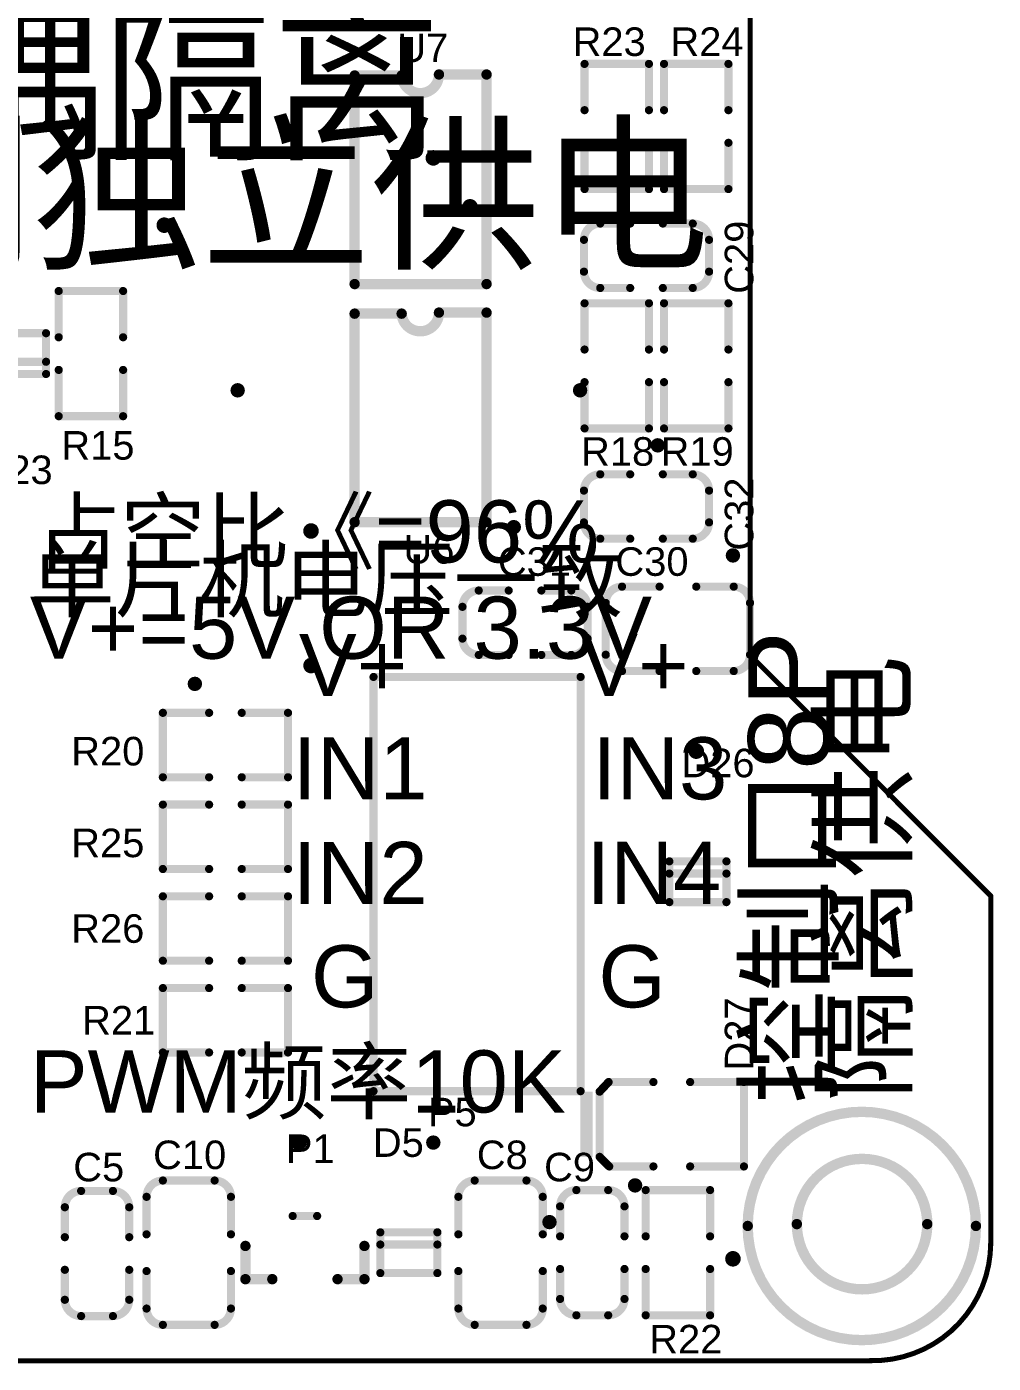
# Model space of a CAD drawing. Header units: inches. Extents: x -6 to 109, y -11 to 64.
# Drawn here: x 77.48 to 101.19, y -0.16 to 32.62 of the extents above; entities that cross this region are included whole.
import ezdxf

# ---------------------------------------------------------------- set-up
doc = ezdxf.new("R2010")
doc.units = ezdxf.units.IN
for name, color, linetype in [('Mechanical1', 6, 'Continuous'), ('TopOverlay', 2, 'Continuous'), ('ViaHoleLayer', 16, 'Continuous')]:
    doc.layers.add(name, color=color, linetype=linetype)
doc.styles.add('Arial', font='', dxfattribs={"height": 0.2})
doc.styles.add('Arial_Bold', font='', dxfattribs={"height": 0.2})
doc.styles.get('Arial').set_extended_font_data('Arial')
doc.styles.get('Arial_Bold').set_extended_font_data('Arial', bold=True)

# ---------------------------------------------------------------- blocks, each defined once
blk = doc.blocks.new('HCPL_0630_5')
at = {"layer": 'TopOverlay', "const_width": 0.254}
for points in [[(-10.633, -27.95), (-15.773, -27.95)], [(-15.773, -29.118), (-15.773, -27.95)], [(-10.633, -31.186), (-10.633, -27.95)], [(-15.748, -31.186), (-15.748, -30.033)], [(-10.633, -31.186), (-15.748, -31.186)]]:
    blk.add_lwpolyline(points, dxfattribs=at)
at = {"layer": 'TopOverlay', "const_width": 0.127}
for points in [[(-15.837, -27.95, 1), (-15.71, -27.95, 1)], [(-15.837, -27.95, 1), (-15.71, -27.95, 1)], [(-10.697, -27.95, 1), (-10.57, -27.95, 1)], [(-10.697, -27.95, 1), (-10.57, -27.95, 1)], [(-15.837, -29.118, 1), (-15.71, -29.118, 1)], [(-15.837, -29.118, 1), (-15.71, -29.118, 1)], [(-15.812, -30.033, 1), (-15.684, -30.033, 1)], [(-15.812, -30.033, 1), (-15.684, -30.033, 1)], [(-15.812, -31.186, 1), (-15.684, -31.186, 1)], [(-15.812, -31.186, 1), (-15.684, -31.186, 1)], [(-10.697, -31.186, 1), (-10.57, -31.186, 1)], [(-10.697, -31.186, 1), (-10.57, -31.186, 1)]]:
    blk.add_lwpolyline(points, format="xyb", close=True, dxfattribs=at)
at = {"layer": 'TopOverlay', "const_width": 0.254}
blk.add_lwpolyline([(-15.773, -29.118, -0.972393), (-15.748, -30.033)], format="xyb", dxfattribs=at)
blk = doc.blocks.new('HCPL_0630_6')
at = {"layer": 'TopOverlay', "const_width": 0.254}
for points in [[(-10.633, -27.95), (-15.773, -27.95)], [(-15.773, -29.118), (-15.773, -27.95)], [(-10.633, -31.186), (-10.633, -27.95)], [(-15.748, -31.186), (-15.748, -30.033)], [(-10.633, -31.186), (-15.748, -31.186)]]:
    blk.add_lwpolyline(points, dxfattribs=at)
at = {"layer": 'TopOverlay', "const_width": 0.127}
for points in [[(-15.837, -27.95, 1), (-15.71, -27.95, 1)], [(-15.837, -27.95, 1), (-15.71, -27.95, 1)], [(-10.697, -27.95, 1), (-10.57, -27.95, 1)], [(-10.697, -27.95, 1), (-10.57, -27.95, 1)], [(-15.837, -29.118, 1), (-15.71, -29.118, 1)], [(-15.837, -29.118, 1), (-15.71, -29.118, 1)], [(-15.812, -30.033, 1), (-15.684, -30.033, 1)], [(-15.812, -30.033, 1), (-15.684, -30.033, 1)], [(-15.812, -31.186, 1), (-15.684, -31.186, 1)], [(-15.812, -31.186, 1), (-15.684, -31.186, 1)], [(-10.697, -31.186, 1), (-10.57, -31.186, 1)], [(-10.697, -31.186, 1), (-10.57, -31.186, 1)]]:
    blk.add_lwpolyline(points, format="xyb", close=True, dxfattribs=at)
at = {"layer": 'TopOverlay', "const_width": 0.254}
blk.add_lwpolyline([(-15.773, -29.118, -0.972393), (-15.748, -30.033)], format="xyb", dxfattribs=at)
blk = doc.blocks.new('LC_0603_R_14')
at = {"layer": 'TopOverlay', "const_width": 0.2}
for points in [[(-1.535, 0.79), (-0.4, 0.79)], [(-1.535, -0.79), (-1.535, 0.79)], [(0.4, 0.79), (1.535, 0.79)], [(1.535, -0.79), (1.535, 0.79)], [(-1.535, -0.79), (-0.4, -0.79)], [(0.4, -0.79), (1.535, -0.79)]]:
    blk.add_lwpolyline(points, dxfattribs=at)
at = {"layer": 'TopOverlay', "const_width": 0.1}
for points in [[(-1.585, 0.79, 1), (-1.485, 0.79, 1)], [(-1.585, 0.79, 1), (-1.485, 0.79, 1)], [(-0.45, 0.79, 1), (-0.35, 0.79, 1)], [(0.35, 0.79, 1), (0.45, 0.79, 1)], [(1.485, 0.79, 1), (1.585, 0.79, 1)], [(1.485, 0.79, 1), (1.585, 0.79, 1)], [(-1.585, -0.79, 1), (-1.485, -0.79, 1)], [(-1.585, -0.79, 1), (-1.485, -0.79, 1)], [(-0.45, -0.79, 1), (-0.35, -0.79, 1)], [(0.35, -0.79, 1), (0.45, -0.79, 1)], [(1.485, -0.79, 1), (1.585, -0.79, 1)], [(1.485, -0.79, 1), (1.585, -0.79, 1)]]:
    blk.add_lwpolyline(points, format="xyb", close=True, dxfattribs=at)
blk = doc.blocks.new('LC_0603_R_15')
at = {"layer": 'TopOverlay', "const_width": 0.2}
for points in [[(-1.535, 0.79), (-0.4, 0.79)], [(-1.535, -0.79), (-1.535, 0.79)], [(0.4, 0.79), (1.535, 0.79)], [(1.535, -0.79), (1.535, 0.79)], [(-1.535, -0.79), (-0.4, -0.79)], [(0.4, -0.79), (1.535, -0.79)]]:
    blk.add_lwpolyline(points, dxfattribs=at)
at = {"layer": 'TopOverlay', "const_width": 0.1}
for points in [[(-1.585, 0.79, 1), (-1.485, 0.79, 1)], [(-1.585, 0.79, 1), (-1.485, 0.79, 1)], [(-0.45, 0.79, 1), (-0.35, 0.79, 1)], [(0.35, 0.79, 1), (0.45, 0.79, 1)], [(1.485, 0.79, 1), (1.585, 0.79, 1)], [(1.485, 0.79, 1), (1.585, 0.79, 1)], [(-1.585, -0.79, 1), (-1.485, -0.79, 1)], [(-1.585, -0.79, 1), (-1.485, -0.79, 1)], [(-0.45, -0.79, 1), (-0.35, -0.79, 1)], [(0.35, -0.79, 1), (0.45, -0.79, 1)], [(1.485, -0.79, 1), (1.585, -0.79, 1)], [(1.485, -0.79, 1), (1.585, -0.79, 1)]]:
    blk.add_lwpolyline(points, format="xyb", close=True, dxfattribs=at)
blk = doc.blocks.new('LC_0603_R_16')
at = {"layer": 'TopOverlay', "const_width": 0.2}
for points in [[(-0.4, 0.79), (-1.535, 0.79)], [(-1.535, -0.79), (-1.535, 0.79)], [(1.535, 0.79), (0.4, 0.79)], [(1.535, -0.79), (1.535, 0.79)], [(-0.4, -0.79), (-1.535, -0.79)], [(1.535, -0.79), (0.4, -0.79)]]:
    blk.add_lwpolyline(points, dxfattribs=at)
at = {"layer": 'TopOverlay', "const_width": 0.1}
for points in [[(-1.585, 0.79, 1), (-1.485, 0.79, 1)], [(-1.585, 0.79, 1), (-1.485, 0.79, 1)], [(-0.45, 0.79, 1), (-0.35, 0.79, 1)], [(0.35, 0.79, 1), (0.45, 0.79, 1)], [(1.485, 0.79, 1), (1.585, 0.79, 1)], [(1.485, 0.79, 1), (1.585, 0.79, 1)], [(-1.585, -0.79, 1), (-1.485, -0.79, 1)], [(-1.585, -0.79, 1), (-1.485, -0.79, 1)], [(-0.45, -0.79, 1), (-0.35, -0.79, 1)], [(0.35, -0.79, 1), (0.45, -0.79, 1)], [(1.485, -0.79, 1), (1.585, -0.79, 1)], [(1.485, -0.79, 1), (1.585, -0.79, 1)]]:
    blk.add_lwpolyline(points, format="xyb", close=True, dxfattribs=at)
blk = doc.blocks.new('LC_0603_R_17')
at = {"layer": 'TopOverlay', "const_width": 0.2}
for points in [[(-0.4, 0.79), (-1.535, 0.79)], [(-1.535, -0.79), (-1.535, 0.79)], [(1.535, 0.79), (0.4, 0.79)], [(1.535, -0.79), (1.535, 0.79)], [(-0.4, -0.79), (-1.535, -0.79)], [(1.535, -0.79), (0.4, -0.79)]]:
    blk.add_lwpolyline(points, dxfattribs=at)
at = {"layer": 'TopOverlay', "const_width": 0.1}
for points in [[(-1.585, 0.79, 1), (-1.485, 0.79, 1)], [(-1.585, 0.79, 1), (-1.485, 0.79, 1)], [(-0.45, 0.79, 1), (-0.35, 0.79, 1)], [(0.35, 0.79, 1), (0.45, 0.79, 1)], [(1.485, 0.79, 1), (1.585, 0.79, 1)], [(1.485, 0.79, 1), (1.585, 0.79, 1)], [(-1.585, -0.79, 1), (-1.485, -0.79, 1)], [(-1.585, -0.79, 1), (-1.485, -0.79, 1)], [(-0.45, -0.79, 1), (-0.35, -0.79, 1)], [(0.35, -0.79, 1), (0.45, -0.79, 1)], [(1.485, -0.79, 1), (1.585, -0.79, 1)], [(1.485, -0.79, 1), (1.585, -0.79, 1)]]:
    blk.add_lwpolyline(points, format="xyb", close=True, dxfattribs=at)
blk = doc.blocks.new('LC_0603_R_18')
at = {"layer": 'TopOverlay', "const_width": 0.2}
for points in [[(-0.4, 0.79), (-1.535, 0.79)], [(-1.535, -0.79), (-1.535, 0.79)], [(1.535, 0.79), (0.4, 0.79)], [(1.535, -0.79), (1.535, 0.79)], [(-0.4, -0.79), (-1.535, -0.79)], [(1.535, -0.79), (0.4, -0.79)]]:
    blk.add_lwpolyline(points, dxfattribs=at)
at = {"layer": 'TopOverlay', "const_width": 0.1}
for points in [[(-1.585, 0.79, 1), (-1.485, 0.79, 1)], [(-1.585, 0.79, 1), (-1.485, 0.79, 1)], [(-0.45, 0.79, 1), (-0.35, 0.79, 1)], [(0.35, 0.79, 1), (0.45, 0.79, 1)], [(1.485, 0.79, 1), (1.585, 0.79, 1)], [(1.485, 0.79, 1), (1.585, 0.79, 1)], [(-1.585, -0.79, 1), (-1.485, -0.79, 1)], [(-1.585, -0.79, 1), (-1.485, -0.79, 1)], [(-0.45, -0.79, 1), (-0.35, -0.79, 1)], [(0.35, -0.79, 1), (0.45, -0.79, 1)], [(1.485, -0.79, 1), (1.585, -0.79, 1)], [(1.485, -0.79, 1), (1.585, -0.79, 1)]]:
    blk.add_lwpolyline(points, format="xyb", close=True, dxfattribs=at)
blk = doc.blocks.new('LC_0603_R_19')
at = {"layer": 'TopOverlay', "const_width": 0.2}
for points in [[(-1.535, 0.79), (-0.4, 0.79)], [(-1.535, -0.79), (-1.535, 0.79)], [(0.4, 0.79), (1.535, 0.79)], [(1.535, -0.79), (1.535, 0.79)], [(-1.535, -0.79), (-0.4, -0.79)], [(0.4, -0.79), (1.535, -0.79)]]:
    blk.add_lwpolyline(points, dxfattribs=at)
at = {"layer": 'TopOverlay', "const_width": 0.1}
for points in [[(-1.585, 0.79, 1), (-1.485, 0.79, 1)], [(-1.585, 0.79, 1), (-1.485, 0.79, 1)], [(-0.45, 0.79, 1), (-0.35, 0.79, 1)], [(0.35, 0.79, 1), (0.45, 0.79, 1)], [(1.485, 0.79, 1), (1.585, 0.79, 1)], [(1.485, 0.79, 1), (1.585, 0.79, 1)], [(-1.585, -0.79, 1), (-1.485, -0.79, 1)], [(-1.585, -0.79, 1), (-1.485, -0.79, 1)], [(-0.45, -0.79, 1), (-0.35, -0.79, 1)], [(0.35, -0.79, 1), (0.45, -0.79, 1)], [(1.485, -0.79, 1), (1.585, -0.79, 1)], [(1.485, -0.79, 1), (1.585, -0.79, 1)]]:
    blk.add_lwpolyline(points, format="xyb", close=True, dxfattribs=at)
blk = doc.blocks.new('LC_0603_R_20')
at = {"layer": 'TopOverlay', "const_width": 0.2}
for points in [[(-1.535, 0.79), (-0.4, 0.79)], [(-1.535, -0.79), (-1.535, 0.79)], [(0.4, 0.79), (1.535, 0.79)], [(1.535, -0.79), (1.535, 0.79)], [(-1.535, -0.79), (-0.4, -0.79)], [(0.4, -0.79), (1.535, -0.79)]]:
    blk.add_lwpolyline(points, dxfattribs=at)
at = {"layer": 'TopOverlay', "const_width": 0.1}
for points in [[(-1.585, 0.79, 1), (-1.485, 0.79, 1)], [(-1.585, 0.79, 1), (-1.485, 0.79, 1)], [(-0.45, 0.79, 1), (-0.35, 0.79, 1)], [(0.35, 0.79, 1), (0.45, 0.79, 1)], [(1.485, 0.79, 1), (1.585, 0.79, 1)], [(1.485, 0.79, 1), (1.585, 0.79, 1)], [(-1.585, -0.79, 1), (-1.485, -0.79, 1)], [(-1.585, -0.79, 1), (-1.485, -0.79, 1)], [(-0.45, -0.79, 1), (-0.35, -0.79, 1)], [(0.35, -0.79, 1), (0.45, -0.79, 1)], [(1.485, -0.79, 1), (1.585, -0.79, 1)], [(1.485, -0.79, 1), (1.585, -0.79, 1)]]:
    blk.add_lwpolyline(points, format="xyb", close=True, dxfattribs=at)
blk = doc.blocks.new('LC_0603_R_21')
at = {"layer": 'TopOverlay', "const_width": 0.2}
for points in [[(-0.4, 0.79), (-1.535, 0.79)], [(-1.535, -0.79), (-1.535, 0.79)], [(1.535, 0.79), (0.4, 0.79)], [(1.535, -0.79), (1.535, 0.79)], [(-0.4, -0.79), (-1.535, -0.79)], [(1.535, -0.79), (0.4, -0.79)]]:
    blk.add_lwpolyline(points, dxfattribs=at)
at = {"layer": 'TopOverlay', "const_width": 0.1}
for points in [[(-1.585, 0.79, 1), (-1.485, 0.79, 1)], [(-1.585, 0.79, 1), (-1.485, 0.79, 1)], [(-0.45, 0.79, 1), (-0.35, 0.79, 1)], [(0.35, 0.79, 1), (0.45, 0.79, 1)], [(1.485, 0.79, 1), (1.585, 0.79, 1)], [(1.485, 0.79, 1), (1.585, 0.79, 1)], [(-1.585, -0.79, 1), (-1.485, -0.79, 1)], [(-1.585, -0.79, 1), (-1.485, -0.79, 1)], [(-0.45, -0.79, 1), (-0.35, -0.79, 1)], [(0.35, -0.79, 1), (0.45, -0.79, 1)], [(1.485, -0.79, 1), (1.585, -0.79, 1)], [(1.485, -0.79, 1), (1.585, -0.79, 1)]]:
    blk.add_lwpolyline(points, format="xyb", close=True, dxfattribs=at)
blk = doc.blocks.new('LC_0603_R_22')
at = {"layer": 'TopOverlay', "const_width": 0.2}
for points in [[(-0.4, 0.79), (-1.535, 0.79)], [(-1.535, -0.79), (-1.535, 0.79)], [(1.535, 0.79), (0.4, 0.79)], [(1.535, -0.79), (1.535, 0.79)], [(-0.4, -0.79), (-1.535, -0.79)], [(1.535, -0.79), (0.4, -0.79)]]:
    blk.add_lwpolyline(points, dxfattribs=at)
at = {"layer": 'TopOverlay', "const_width": 0.1}
for points in [[(-1.585, 0.79, 1), (-1.485, 0.79, 1)], [(-1.585, 0.79, 1), (-1.485, 0.79, 1)], [(-0.45, 0.79, 1), (-0.35, 0.79, 1)], [(0.35, 0.79, 1), (0.45, 0.79, 1)], [(1.485, 0.79, 1), (1.585, 0.79, 1)], [(1.485, 0.79, 1), (1.585, 0.79, 1)], [(-1.585, -0.79, 1), (-1.485, -0.79, 1)], [(-1.585, -0.79, 1), (-1.485, -0.79, 1)], [(-0.45, -0.79, 1), (-0.35, -0.79, 1)], [(0.35, -0.79, 1), (0.45, -0.79, 1)], [(1.485, -0.79, 1), (1.585, -0.79, 1)], [(1.485, -0.79, 1), (1.585, -0.79, 1)]]:
    blk.add_lwpolyline(points, format="xyb", close=True, dxfattribs=at)
blk = doc.blocks.new('LC_0603_R_25')
at = {"layer": 'TopOverlay', "const_width": 0.2}
for points in [[(-0.4, 0.79), (-1.535, 0.79)], [(-1.535, -0.79), (-1.535, 0.79)], [(1.535, 0.79), (0.4, 0.79)], [(1.535, -0.79), (1.535, 0.79)], [(-0.4, -0.79), (-1.535, -0.79)], [(1.535, -0.79), (0.4, -0.79)]]:
    blk.add_lwpolyline(points, dxfattribs=at)
at = {"layer": 'TopOverlay', "const_width": 0.1}
for points in [[(-1.585, 0.79, 1), (-1.485, 0.79, 1)], [(-1.585, 0.79, 1), (-1.485, 0.79, 1)], [(-0.45, 0.79, 1), (-0.35, 0.79, 1)], [(0.35, 0.79, 1), (0.45, 0.79, 1)], [(1.485, 0.79, 1), (1.585, 0.79, 1)], [(1.485, 0.79, 1), (1.585, 0.79, 1)], [(-1.585, -0.79, 1), (-1.485, -0.79, 1)], [(-1.585, -0.79, 1), (-1.485, -0.79, 1)], [(-0.45, -0.79, 1), (-0.35, -0.79, 1)], [(0.35, -0.79, 1), (0.45, -0.79, 1)], [(1.485, -0.79, 1), (1.585, -0.79, 1)], [(1.485, -0.79, 1), (1.585, -0.79, 1)]]:
    blk.add_lwpolyline(points, format="xyb", close=True, dxfattribs=at)
blk = doc.blocks.new('____2_54_4_2_48')
at = {"layer": 'TopOverlay', "const_width": 0.2}
for points in [[(-2.667, 4.521), (2.413, 4.521)], [(-2.667, -5.639), (-2.667, 4.521)], [(2.413, -5.639), (2.413, 4.521)], [(-2.667, -5.639), (2.413, -5.639)]]:
    blk.add_lwpolyline(points, dxfattribs=at)
at = {"layer": 'TopOverlay', "const_width": 0.1}
for points in [[(-2.717, 4.521, 1), (-2.617, 4.521, 1)], [(-2.717, 4.521, 1), (-2.617, 4.521, 1)], [(2.363, 4.521, 1), (2.463, 4.521, 1)], [(2.363, 4.521, 1), (2.463, 4.521, 1)], [(-2.717, -5.639, 1), (-2.617, -5.639, 1)], [(-2.717, -5.639, 1), (-2.617, -5.639, 1)], [(2.363, -5.639, 1), (2.463, -5.639, 1)], [(2.363, -5.639, 1), (2.463, -5.639, 1)]]:
    blk.add_lwpolyline(points, format="xyb", close=True, dxfattribs=at)
blk = doc.blocks.new('LC_SOT_23_SOT_23_3__52')
at = {"layer": 'TopOverlay'}
for points, const_width in [([(-0.65, 1.46), (0.165, 1.46)], 0.254), ([(-0.65, 1.46), (-0.65, 0.8)], 0.254), ([(-0.65, 1.46), (-0.65, 0.8)], 0.254), ([(-0.65, 1.46), (-0.65, 0.8)], 0.254), ([(0.9, 0.3), (0.9, -0.3)], 0.2), ([(-0.65, -0.8), (-0.65, -1.46)], 0.254), ([(-0.65, -1.46), (0.165, -1.46)], 0.254)]:
    blk.add_lwpolyline(points, dxfattribs=dict(at, const_width=const_width))
for points, const_width in [([(-0.713, 1.46, 1), (-0.586, 1.46, 1)], 0.127), ([(-0.713, 1.46, 1), (-0.586, 1.46, 1)], 0.127), ([(-0.713, 1.46, 1), (-0.586, 1.46, 1)], 0.127), ([(-0.713, 1.46, 1), (-0.586, 1.46, 1)], 0.127), ([(0.102, 1.46, 1), (0.229, 1.46, 1)], 0.127), ([(-0.713, 0.8, 1), (-0.586, 0.8, 1)], 0.127), ([(-0.713, 0.8, 1), (-0.586, 0.8, 1)], 0.127), ([(-0.713, 0.8, 1), (-0.586, 0.8, 1)], 0.127), ([(0.85, 0.3, 1), (0.95, 0.3, 1)], 0.1), ([(0.85, -0.3, 1), (0.95, -0.3, 1)], 0.1), ([(-0.713, -0.8, 1), (-0.586, -0.8, 1)], 0.127), ([(-0.713, -1.46, 1), (-0.586, -1.46, 1)], 0.127), ([(-0.713, -1.46, 1), (-0.586, -1.46, 1)], 0.127), ([(0.102, -1.46, 1), (0.229, -1.46, 1)], 0.127)]:
    blk.add_lwpolyline(points, format="xyb", close=True, dxfattribs=dict(at, const_width=const_width))
blk = doc.blocks.new('LC_0805_LED_S1_54')
at = {"layer": 'TopOverlay'}
blk.add_hatch(color=2, dxfattribs=at).paths.add_polyline_path([(-2.245, -0.801), (-1.945, -0.801), (-1.945, 0.799), (-2.245, 0.799)])
at = {"layer": 'TopOverlay', "const_width": 0.2}
for points in [[(-1.77, 0.8), (-1.55, 1.035)], [(-1.55, 1.035), (-0.45, 1.035)], [(0.45, 1.035), (1.77, 1.035)], [(1.77, -1.035), (1.77, 1.035)], [(-1.77, -0.8), (-1.77, 0.8)], [(-1.77, -0.8), (-1.535, -1.035)], [(-1.535, -1.035), (-0.45, -1.035)], [(0.45, -1.035), (1.77, -1.035)]]:
    blk.add_lwpolyline(points, dxfattribs=at)
at = {"layer": 'TopOverlay', "const_width": 0.1}
for points in [[(-1.6, 1.035, 1), (-1.5, 1.035, 1)], [(-1.6, 1.035, 1), (-1.5, 1.035, 1)], [(-0.5, 1.035, 1), (-0.4, 1.035, 1)], [(0.4, 1.035, 1), (0.5, 1.035, 1)], [(1.72, 1.035, 1), (1.82, 1.035, 1)], [(1.72, 1.035, 1), (1.82, 1.035, 1)], [(-1.82, 0.8, 1), (-1.72, 0.8, 1)], [(-1.82, 0.8, 1), (-1.72, 0.8, 1)], [(-1.82, -0.8, 1), (-1.72, -0.8, 1)], [(-1.82, -0.8, 1), (-1.72, -0.8, 1)], [(-1.585, -1.035, 1), (-1.485, -1.035, 1)], [(-1.585, -1.035, 1), (-1.485, -1.035, 1)], [(-0.5, -1.035, 1), (-0.4, -1.035, 1)], [(0.4, -1.035, 1), (0.5, -1.035, 1)], [(1.72, -1.035, 1), (1.82, -1.035, 1)], [(1.72, -1.035, 1), (1.82, -1.035, 1)]]:
    blk.add_lwpolyline(points, format="xyb", close=True, dxfattribs=at)
blk = doc.blocks.new('LC_SOD_123_55')
at = {"layer": 'TopOverlay', "const_width": 0.2}
for points in [[(0.5, 0.7), (-0.5, 0.7)], [(-0.5, -0.7), (-0.5, 0.7)], [(-0.2, -0.7), (-0.2, 0.7)], [(0.5, -0.7), (0.5, 0.7)], [(0.5, -0.7), (-0.5, -0.7)]]:
    blk.add_lwpolyline(points, dxfattribs=at)
at = {"layer": 'TopOverlay', "const_width": 0.1}
for points in [[(-0.55, 0.7, 1), (-0.45, 0.7, 1)], [(-0.55, 0.7, 1), (-0.45, 0.7, 1)], [(-0.25, 0.7, 1), (-0.15, 0.7, 1)], [(0.45, 0.7, 1), (0.55, 0.7, 1)], [(0.45, 0.7, 1), (0.55, 0.7, 1)], [(-0.55, -0.7, 1), (-0.45, -0.7, 1)], [(-0.55, -0.7, 1), (-0.45, -0.7, 1)], [(-0.25, -0.7, 1), (-0.15, -0.7, 1)], [(0.45, -0.7, 1), (0.55, -0.7, 1)], [(0.45, -0.7, 1), (0.55, -0.7, 1)]]:
    blk.add_lwpolyline(points, format="xyb", close=True, dxfattribs=at)
blk = doc.blocks.new('LC_SOD_123F_58')
at = {"layer": 'TopOverlay', "const_width": 0.2}
for points in [[(-0.5, 0.7), (-0.5, -0.7)], [(-0.5, 0.7), (0.5, 0.7)], [(-0.2, 0.7), (-0.2, -0.7)], [(0.5, 0.7), (0.5, -0.7)], [(-0.5, -0.7), (0.5, -0.7)]]:
    blk.add_lwpolyline(points, dxfattribs=at)
at = {"layer": 'TopOverlay', "const_width": 0.1}
for points in [[(-0.55, 0.7, 1), (-0.45, 0.7, 1)], [(-0.55, 0.7, 1), (-0.45, 0.7, 1)], [(-0.25, 0.7, 1), (-0.15, 0.7, 1)], [(0.45, 0.7, 1), (0.55, 0.7, 1)], [(0.45, 0.7, 1), (0.55, 0.7, 1)], [(-0.55, -0.7, 1), (-0.45, -0.7, 1)], [(-0.55, -0.7, 1), (-0.45, -0.7, 1)], [(-0.25, -0.7, 1), (-0.15, -0.7, 1)], [(0.45, -0.7, 1), (0.55, -0.7, 1)], [(0.45, -0.7, 1), (0.55, -0.7, 1)]]:
    blk.add_lwpolyline(points, format="xyb", close=True, dxfattribs=at)
blk = doc.blocks.new('LC_SOD_123_76')
at = {"layer": 'TopOverlay', "const_width": 0.2}
for points in [[(0.5, 0.7), (-0.5, 0.7)], [(-0.5, -0.7), (-0.5, 0.7)], [(-0.2, -0.7), (-0.2, 0.7)], [(0.5, -0.7), (0.5, 0.7)], [(0.5, -0.7), (-0.5, -0.7)]]:
    blk.add_lwpolyline(points, dxfattribs=at)
at = {"layer": 'TopOverlay', "const_width": 0.1}
for points in [[(-0.55, 0.7, 1), (-0.45, 0.7, 1)], [(-0.55, 0.7, 1), (-0.45, 0.7, 1)], [(-0.25, 0.7, 1), (-0.15, 0.7, 1)], [(0.45, 0.7, 1), (0.55, 0.7, 1)], [(0.45, 0.7, 1), (0.55, 0.7, 1)], [(-0.55, -0.7, 1), (-0.45, -0.7, 1)], [(-0.55, -0.7, 1), (-0.45, -0.7, 1)], [(-0.25, -0.7, 1), (-0.15, -0.7, 1)], [(0.45, -0.7, 1), (0.55, -0.7, 1)], [(0.45, -0.7, 1), (0.55, -0.7, 1)]]:
    blk.add_lwpolyline(points, format="xyb", close=True, dxfattribs=at)
blk = doc.blocks.new('LC_0603_C_80')
at = {"layer": 'TopOverlay', "const_width": 0.2}
for points in [[(-1.535, 0.39, -0.414214), (-1.135, 0.79)], [(1.135, 0.79, -0.414213), (1.535, 0.39)], [(-1.135, -0.79, -0.414214), (-1.535, -0.39)], [(1.535, -0.39, -0.414213), (1.135, -0.79)]]:
    blk.add_lwpolyline(points, format="xyb", dxfattribs=at)
for points in [[(-0.4, 0.79), (-1.135, 0.79)], [(1.135, 0.79), (0.4, 0.79)], [(-1.535, 0.39), (-1.535, -0.39)], [(1.535, 0.39), (1.535, -0.39)], [(-0.4, -0.79), (-1.135, -0.79)], [(1.135, -0.79), (0.4, -0.79)]]:
    blk.add_lwpolyline(points, dxfattribs=at)
at = {"layer": 'TopOverlay', "const_width": 0.1}
for points in [[(-1.185, 0.79, 1), (-1.085, 0.79, 1)], [(-1.185, 0.79, 1), (-1.085, 0.79, 1)], [(-0.45, 0.79, 1), (-0.35, 0.79, 1)], [(0.35, 0.79, 1), (0.45, 0.79, 1)], [(1.085, 0.79, 1), (1.185, 0.79, 1)], [(1.085, 0.79, 1), (1.185, 0.79, 1)], [(-1.585, 0.39, 1), (-1.485, 0.39, 1)], [(-1.585, 0.39, 1), (-1.485, 0.39, 1)], [(1.485, 0.39, 1), (1.585, 0.39, 1)], [(1.485, 0.39, 1), (1.585, 0.39, 1)], [(-1.585, -0.39, 1), (-1.485, -0.39, 1)], [(-1.585, -0.39, 1), (-1.485, -0.39, 1)], [(1.485, -0.39, 1), (1.585, -0.39, 1)], [(1.485, -0.39, 1), (1.585, -0.39, 1)], [(-1.185, -0.79, 1), (-1.085, -0.79, 1)], [(-1.185, -0.79, 1), (-1.085, -0.79, 1)], [(-0.45, -0.79, 1), (-0.35, -0.79, 1)], [(0.35, -0.79, 1), (0.45, -0.79, 1)], [(1.085, -0.79, 1), (1.185, -0.79, 1)], [(1.085, -0.79, 1), (1.185, -0.79, 1)]]:
    blk.add_lwpolyline(points, format="xyb", close=True, dxfattribs=at)
blk = doc.blocks.new('LC_0603_C_81')
at = {"layer": 'TopOverlay', "const_width": 0.2}
for points in [[(-1.535, 0.39, -0.414214), (-1.135, 0.79)], [(1.135, 0.79, -0.414213), (1.535, 0.39)], [(-1.135, -0.79, -0.414214), (-1.535, -0.39)], [(1.535, -0.39, -0.414213), (1.135, -0.79)]]:
    blk.add_lwpolyline(points, format="xyb", dxfattribs=at)
for points in [[(-0.4, 0.79), (-1.135, 0.79)], [(1.135, 0.79), (0.4, 0.79)], [(-1.535, 0.39), (-1.535, -0.39)], [(1.535, 0.39), (1.535, -0.39)], [(-0.4, -0.79), (-1.135, -0.79)], [(1.135, -0.79), (0.4, -0.79)]]:
    blk.add_lwpolyline(points, dxfattribs=at)
at = {"layer": 'TopOverlay', "const_width": 0.1}
for points in [[(-1.185, 0.79, 1), (-1.085, 0.79, 1)], [(-1.185, 0.79, 1), (-1.085, 0.79, 1)], [(-0.45, 0.79, 1), (-0.35, 0.79, 1)], [(0.35, 0.79, 1), (0.45, 0.79, 1)], [(1.085, 0.79, 1), (1.185, 0.79, 1)], [(1.085, 0.79, 1), (1.185, 0.79, 1)], [(-1.585, 0.39, 1), (-1.485, 0.39, 1)], [(-1.585, 0.39, 1), (-1.485, 0.39, 1)], [(1.485, 0.39, 1), (1.585, 0.39, 1)], [(1.485, 0.39, 1), (1.585, 0.39, 1)], [(-1.585, -0.39, 1), (-1.485, -0.39, 1)], [(-1.585, -0.39, 1), (-1.485, -0.39, 1)], [(1.485, -0.39, 1), (1.585, -0.39, 1)], [(1.485, -0.39, 1), (1.585, -0.39, 1)], [(-1.185, -0.79, 1), (-1.085, -0.79, 1)], [(-1.185, -0.79, 1), (-1.085, -0.79, 1)], [(-0.45, -0.79, 1), (-0.35, -0.79, 1)], [(0.35, -0.79, 1), (0.45, -0.79, 1)], [(1.085, -0.79, 1), (1.185, -0.79, 1)], [(1.085, -0.79, 1), (1.185, -0.79, 1)]]:
    blk.add_lwpolyline(points, format="xyb", close=True, dxfattribs=at)
blk = doc.blocks.new('LC_0805_C_82')
at = {"layer": 'TopOverlay', "const_width": 0.2}
for points in [[(-1.77, 0.635, -0.414214), (-1.37, 1.035)], [(1.37, 1.035, -0.414213), (1.77, 0.635)], [(-1.37, -1.035, -0.414214), (-1.77, -0.635)], [(1.77, -0.635, -0.414214), (1.37, -1.035)]]:
    blk.add_lwpolyline(points, format="xyb", dxfattribs=at)
for points in [[(-1.37, 1.035), (-0.45, 1.035)], [(0.45, 1.035), (1.37, 1.035)], [(-1.77, -0.635), (-1.77, 0.635)], [(1.77, -0.635), (1.77, 0.635)], [(-1.37, -1.035), (-0.45, -1.035)], [(0.45, -1.035), (1.37, -1.035)]]:
    blk.add_lwpolyline(points, dxfattribs=at)
at = {"layer": 'TopOverlay', "const_width": 0.1}
for points in [[(-1.42, 1.035, 1), (-1.32, 1.035, 1)], [(-1.42, 1.035, 1), (-1.32, 1.035, 1)], [(-0.5, 1.035, 1), (-0.4, 1.035, 1)], [(0.4, 1.035, 1), (0.5, 1.035, 1)], [(1.32, 1.035, 1), (1.42, 1.035, 1)], [(1.32, 1.035, 1), (1.42, 1.035, 1)], [(-1.82, 0.635, 1), (-1.72, 0.635, 1)], [(-1.82, 0.635, 1), (-1.72, 0.635, 1)], [(1.72, 0.635, 1), (1.82, 0.635, 1)], [(1.72, 0.635, 1), (1.82, 0.635, 1)], [(-1.82, -0.635, 1), (-1.72, -0.635, 1)], [(-1.82, -0.635, 1), (-1.72, -0.635, 1)], [(1.72, -0.635, 1), (1.82, -0.635, 1)], [(1.72, -0.635, 1), (1.82, -0.635, 1)], [(-1.42, -1.035, 1), (-1.32, -1.035, 1)], [(-1.42, -1.035, 1), (-1.32, -1.035, 1)], [(-0.5, -1.035, 1), (-0.4, -1.035, 1)], [(0.4, -1.035, 1), (0.5, -1.035, 1)], [(1.32, -1.035, 1), (1.42, -1.035, 1)], [(1.32, -1.035, 1), (1.42, -1.035, 1)]]:
    blk.add_lwpolyline(points, format="xyb", close=True, dxfattribs=at)
blk = doc.blocks.new('LC_0603_C_83')
at = {"layer": 'TopOverlay', "const_width": 0.2}
for points in [[(-1.535, 0.39, -0.414214), (-1.135, 0.79)], [(1.135, 0.79, -0.414213), (1.535, 0.39)], [(-1.135, -0.79, -0.414214), (-1.535, -0.39)], [(1.535, -0.39, -0.414213), (1.135, -0.79)]]:
    blk.add_lwpolyline(points, format="xyb", dxfattribs=at)
for points in [[(-1.135, 0.79), (-0.4, 0.79)], [(0.4, 0.79), (1.135, 0.79)], [(-1.535, -0.39), (-1.535, 0.39)], [(1.535, -0.39), (1.535, 0.39)], [(-1.135, -0.79), (-0.4, -0.79)], [(0.4, -0.79), (1.135, -0.79)]]:
    blk.add_lwpolyline(points, dxfattribs=at)
at = {"layer": 'TopOverlay', "const_width": 0.1}
for points in [[(-1.185, 0.79, 1), (-1.085, 0.79, 1)], [(-1.185, 0.79, 1), (-1.085, 0.79, 1)], [(-0.45, 0.79, 1), (-0.35, 0.79, 1)], [(0.35, 0.79, 1), (0.45, 0.79, 1)], [(1.085, 0.79, 1), (1.185, 0.79, 1)], [(1.085, 0.79, 1), (1.185, 0.79, 1)], [(-1.585, 0.39, 1), (-1.485, 0.39, 1)], [(-1.585, 0.39, 1), (-1.485, 0.39, 1)], [(1.485, 0.39, 1), (1.585, 0.39, 1)], [(1.485, 0.39, 1), (1.585, 0.39, 1)], [(-1.585, -0.39, 1), (-1.485, -0.39, 1)], [(-1.585, -0.39, 1), (-1.485, -0.39, 1)], [(1.485, -0.39, 1), (1.585, -0.39, 1)], [(1.485, -0.39, 1), (1.585, -0.39, 1)], [(-1.185, -0.79, 1), (-1.085, -0.79, 1)], [(-1.185, -0.79, 1), (-1.085, -0.79, 1)], [(-0.45, -0.79, 1), (-0.35, -0.79, 1)], [(0.35, -0.79, 1), (0.45, -0.79, 1)], [(1.085, -0.79, 1), (1.185, -0.79, 1)], [(1.085, -0.79, 1), (1.185, -0.79, 1)]]:
    blk.add_lwpolyline(points, format="xyb", close=True, dxfattribs=at)
blk = doc.blocks.new('LC_0805_C_102')
at = {"layer": 'TopOverlay', "const_width": 0.2}
for points in [[(-1.77, 0.635, -0.414214), (-1.37, 1.035)], [(1.37, 1.035, -0.414213), (1.77, 0.635)], [(-1.37, -1.035, -0.414214), (-1.77, -0.635)], [(1.77, -0.635, -0.414214), (1.37, -1.035)]]:
    blk.add_lwpolyline(points, format="xyb", dxfattribs=at)
for points in [[(-1.37, 1.035), (-0.45, 1.035)], [(0.45, 1.035), (1.37, 1.035)], [(-1.77, 0.635), (-1.77, -0.635)], [(1.77, 0.635), (1.77, -0.635)], [(-1.37, -1.035), (-0.45, -1.035)], [(0.45, -1.035), (1.37, -1.035)]]:
    blk.add_lwpolyline(points, dxfattribs=at)
at = {"layer": 'TopOverlay', "const_width": 0.1}
for points in [[(-1.42, 1.035, 1), (-1.32, 1.035, 1)], [(-1.42, 1.035, 1), (-1.32, 1.035, 1)], [(-0.5, 1.035, 1), (-0.4, 1.035, 1)], [(0.4, 1.035, 1), (0.5, 1.035, 1)], [(1.32, 1.035, 1), (1.42, 1.035, 1)], [(1.32, 1.035, 1), (1.42, 1.035, 1)], [(-1.82, 0.635, 1), (-1.72, 0.635, 1)], [(-1.82, 0.635, 1), (-1.72, 0.635, 1)], [(1.72, 0.635, 1), (1.82, 0.635, 1)], [(1.72, 0.635, 1), (1.82, 0.635, 1)], [(-1.82, -0.635, 1), (-1.72, -0.635, 1)], [(-1.82, -0.635, 1), (-1.72, -0.635, 1)], [(1.72, -0.635, 1), (1.82, -0.635, 1)], [(1.72, -0.635, 1), (1.82, -0.635, 1)], [(-1.42, -1.035, 1), (-1.32, -1.035, 1)], [(-1.42, -1.035, 1), (-1.32, -1.035, 1)], [(-0.5, -1.035, 1), (-0.4, -1.035, 1)], [(0.4, -1.035, 1), (0.5, -1.035, 1)], [(1.32, -1.035, 1), (1.42, -1.035, 1)], [(1.32, -1.035, 1), (1.42, -1.035, 1)]]:
    blk.add_lwpolyline(points, format="xyb", close=True, dxfattribs=at)
blk = doc.blocks.new('LC_0603_C_103')
at = {"layer": 'TopOverlay', "const_width": 0.2}
for points in [[(-1.535, 0.39, -0.414214), (-1.135, 0.79)], [(1.135, 0.79, -0.414213), (1.535, 0.39)], [(-1.135, -0.79, -0.414214), (-1.535, -0.39)], [(1.535, -0.39, -0.414213), (1.135, -0.79)]]:
    blk.add_lwpolyline(points, format="xyb", dxfattribs=at)
for points in [[(-0.4, 0.79), (-1.135, 0.79)], [(1.135, 0.79), (0.4, 0.79)], [(-1.535, -0.39), (-1.535, 0.39)], [(1.535, -0.39), (1.535, 0.39)], [(-0.4, -0.79), (-1.135, -0.79)], [(1.135, -0.79), (0.4, -0.79)]]:
    blk.add_lwpolyline(points, dxfattribs=at)
at = {"layer": 'TopOverlay', "const_width": 0.1}
for points in [[(-1.185, 0.79, 1), (-1.085, 0.79, 1)], [(-1.185, 0.79, 1), (-1.085, 0.79, 1)], [(-0.45, 0.79, 1), (-0.35, 0.79, 1)], [(0.35, 0.79, 1), (0.45, 0.79, 1)], [(1.085, 0.79, 1), (1.185, 0.79, 1)], [(1.085, 0.79, 1), (1.185, 0.79, 1)], [(-1.585, 0.39, 1), (-1.485, 0.39, 1)], [(-1.585, 0.39, 1), (-1.485, 0.39, 1)], [(1.485, 0.39, 1), (1.585, 0.39, 1)], [(1.485, 0.39, 1), (1.585, 0.39, 1)], [(-1.585, -0.39, 1), (-1.485, -0.39, 1)], [(-1.585, -0.39, 1), (-1.485, -0.39, 1)], [(1.485, -0.39, 1), (1.585, -0.39, 1)], [(1.485, -0.39, 1), (1.585, -0.39, 1)], [(-1.185, -0.79, 1), (-1.085, -0.79, 1)], [(-1.185, -0.79, 1), (-1.085, -0.79, 1)], [(-0.45, -0.79, 1), (-0.35, -0.79, 1)], [(0.35, -0.79, 1), (0.45, -0.79, 1)], [(1.085, -0.79, 1), (1.185, -0.79, 1)], [(1.085, -0.79, 1), (1.185, -0.79, 1)]]:
    blk.add_lwpolyline(points, format="xyb", close=True, dxfattribs=at)
blk = doc.blocks.new('LC_0805_C_104')
at = {"layer": 'TopOverlay', "const_width": 0.2}
for points in [[(-1.77, 0.635, -0.414214), (-1.37, 1.035)], [(1.37, 1.035, -0.414213), (1.77, 0.635)], [(-1.37, -1.035, -0.414214), (-1.77, -0.635)], [(1.77, -0.635, -0.414214), (1.37, -1.035)]]:
    blk.add_lwpolyline(points, format="xyb", dxfattribs=at)
for points in [[(-0.45, 1.035), (-1.37, 1.035)], [(1.37, 1.035), (0.45, 1.035)], [(-1.77, -0.635), (-1.77, 0.635)], [(1.77, -0.635), (1.77, 0.635)], [(-0.45, -1.035), (-1.37, -1.035)], [(1.37, -1.035), (0.45, -1.035)]]:
    blk.add_lwpolyline(points, dxfattribs=at)
at = {"layer": 'TopOverlay', "const_width": 0.1}
for points in [[(-1.42, 1.035, 1), (-1.32, 1.035, 1)], [(-1.42, 1.035, 1), (-1.32, 1.035, 1)], [(-0.5, 1.035, 1), (-0.4, 1.035, 1)], [(0.4, 1.035, 1), (0.5, 1.035, 1)], [(1.32, 1.035, 1), (1.42, 1.035, 1)], [(1.32, 1.035, 1), (1.42, 1.035, 1)], [(-1.82, 0.635, 1), (-1.72, 0.635, 1)], [(-1.82, 0.635, 1), (-1.72, 0.635, 1)], [(1.72, 0.635, 1), (1.82, 0.635, 1)], [(1.72, 0.635, 1), (1.82, 0.635, 1)], [(-1.82, -0.635, 1), (-1.72, -0.635, 1)], [(-1.82, -0.635, 1), (-1.72, -0.635, 1)], [(1.72, -0.635, 1), (1.82, -0.635, 1)], [(1.72, -0.635, 1), (1.82, -0.635, 1)], [(-1.42, -1.035, 1), (-1.32, -1.035, 1)], [(-1.42, -1.035, 1), (-1.32, -1.035, 1)], [(-0.5, -1.035, 1), (-0.4, -1.035, 1)], [(0.4, -1.035, 1), (0.5, -1.035, 1)], [(1.32, -1.035, 1), (1.42, -1.035, 1)], [(1.32, -1.035, 1), (1.42, -1.035, 1)]]:
    blk.add_lwpolyline(points, format="xyb", close=True, dxfattribs=at)
blk = doc.blocks.new('LC_0603_C_107')
at = {"layer": 'TopOverlay', "const_width": 0.2}
for points in [[(-1.535, 0.39, -0.414214), (-1.135, 0.79)], [(1.135, 0.79, -0.414213), (1.535, 0.39)], [(-1.135, -0.79, -0.414214), (-1.535, -0.39)], [(1.535, -0.39, -0.414213), (1.135, -0.79)]]:
    blk.add_lwpolyline(points, format="xyb", dxfattribs=at)
for points in [[(-1.135, 0.79), (-0.4, 0.79)], [(0.4, 0.79), (1.135, 0.79)], [(-1.535, 0.39), (-1.535, -0.39)], [(1.535, 0.39), (1.535, -0.39)], [(-1.135, -0.79), (-0.4, -0.79)], [(0.4, -0.79), (1.135, -0.79)]]:
    blk.add_lwpolyline(points, dxfattribs=at)
at = {"layer": 'TopOverlay', "const_width": 0.1}
for points in [[(-1.185, 0.79, 1), (-1.085, 0.79, 1)], [(-1.185, 0.79, 1), (-1.085, 0.79, 1)], [(-0.45, 0.79, 1), (-0.35, 0.79, 1)], [(0.35, 0.79, 1), (0.45, 0.79, 1)], [(1.085, 0.79, 1), (1.185, 0.79, 1)], [(1.085, 0.79, 1), (1.185, 0.79, 1)], [(-1.585, 0.39, 1), (-1.485, 0.39, 1)], [(-1.585, 0.39, 1), (-1.485, 0.39, 1)], [(1.485, 0.39, 1), (1.585, 0.39, 1)], [(1.485, 0.39, 1), (1.585, 0.39, 1)], [(-1.585, -0.39, 1), (-1.485, -0.39, 1)], [(-1.585, -0.39, 1), (-1.485, -0.39, 1)], [(1.485, -0.39, 1), (1.585, -0.39, 1)], [(1.485, -0.39, 1), (1.585, -0.39, 1)], [(-1.185, -0.79, 1), (-1.085, -0.79, 1)], [(-1.185, -0.79, 1), (-1.085, -0.79, 1)], [(-0.45, -0.79, 1), (-0.35, -0.79, 1)], [(0.35, -0.79, 1), (0.45, -0.79, 1)], [(1.085, -0.79, 1), (1.185, -0.79, 1)], [(1.085, -0.79, 1), (1.185, -0.79, 1)]]:
    blk.add_lwpolyline(points, format="xyb", close=True, dxfattribs=at)

msp = doc.modelspace()

# ---------------------------------------------------------------- hatches: boundary and pattern name
at = {"layer": 'ViaHoleLayer'}
h = msp.add_hatch(color=16, dxfattribs=at)
edge = h.paths.add_edge_path()
edge.add_arc((87.45, 29.4), 0.191, 0, 360)
h = msp.add_hatch(color=16, dxfattribs=at)
edge = h.paths.add_edge_path()
edge.add_arc((88.35, 28.2), 0.191, 0, 360)
h = msp.add_hatch(color=16, dxfattribs=at)
edge = h.paths.add_edge_path()
edge.add_arc((80.85, 27.75), 0.191, 0, 360)
h = msp.add_hatch(color=16, dxfattribs=at)
edge = h.paths.add_edge_path()
edge.add_arc((82.65, 23.7), 0.178, 0, 360)
h = msp.add_hatch(color=16, dxfattribs=at)
edge = h.paths.add_edge_path()
edge.add_arc((91.05, 23.7), 0.178, 0, 360)
h = msp.add_hatch(color=16, dxfattribs=at)
edge = h.paths.add_edge_path()
edge.add_arc((92.956, 22.35), 0.178, 0, 360)
h = msp.add_hatch(color=16, dxfattribs=at)
edge = h.paths.add_edge_path()
edge.add_arc((84.45, 20.25), 0.191, 0, 360)
h = msp.add_hatch(color=16, dxfattribs=at)
edge = h.paths.add_edge_path()
edge.add_arc((89.424, 20.344), 0.178, 0, 360)
h = msp.add_hatch(color=16, dxfattribs=at)
edge = h.paths.add_edge_path()
edge.add_arc((94.8, 19.65), 0.178, 0, 360)
h = msp.add_hatch(color=16, dxfattribs=at)
edge = h.paths.add_edge_path()
edge.add_arc((84.45, 16.95), 0.191, 0, 360)
h = msp.add_hatch(color=16, dxfattribs=at)
edge = h.paths.add_edge_path()
edge.add_arc((81.6, 16.5), 0.178, 0, 360)
h = msp.add_hatch(color=16, dxfattribs=at)
edge = h.paths.add_edge_path()
edge.add_arc((93.9, 14.85), 0.191, 0, 360)
h = msp.add_hatch(color=16, dxfattribs=at)
edge = h.paths.add_edge_path()
edge.add_arc((84.15, 5.25), 0.191, 0, 360)
h = msp.add_hatch(color=16, dxfattribs=at)
edge = h.paths.add_edge_path()
edge.add_arc((87.45, 5.25), 0.178, 0, 360)
h = msp.add_hatch(color=16, dxfattribs=at)
edge = h.paths.add_edge_path()
edge.add_arc((92.4, 4.2), 0.178, 0, 360)
h = msp.add_hatch(color=16, dxfattribs=at)
edge = h.paths.add_edge_path()
edge.add_arc((90.3, 3.3), 0.178, 0, 360)
h = msp.add_hatch(color=16, dxfattribs=at)
edge = h.paths.add_edge_path()
edge.add_arc((94.8, 2.4), 0.191, 0, 360)

# ---------------------------------------------------------------- linework, layer by layer
at = {"layer": 'Mechanical1', "const_width": 0.124}
for points in [[(95.225, 17.201), (95.225, 54.801)], [(95.225, 17.201), (101.125, 11.301)], [(101.125, 2.731), (101.125, 11.301)], [(-2.622, -0.1), (98.201, -0.1)]]:
    msp.add_lwpolyline(points, dxfattribs=at)
at = {"layer": 'Mechanical1'}
for points, const_width in [([(95.194, 17.201, 1), (95.256, 17.201, 1)], 0.062), ([(95.194, 17.201, 1), (95.256, 17.201, 1)], 0.062), ([(101.094, 11.301, 1), (101.156, 11.301, 1)], 0.062), ([(101.094, 11.301, 1), (101.156, 11.301, 1)], 0.062), ([(99.568, 3.251, 1), (96.368, 3.251, 1)], 0.254), ([(96.304, 3.251, 1), (96.431, 3.251, 1)], 0.127), ([(99.504, 3.251, 1), (99.631, 3.251, 1)], 0.127), ([(101.093, 2.791, 1), (101.155, 2.791, 1)], 0.062), ([(101.094, 2.731, 1), (101.156, 2.731, 1)], 0.062), ([(98.128, -0.098, 1), (98.19, -0.098, 1)], 0.062), ([(98.17, -0.1, 1), (98.232, -0.1, 1)], 0.062)]:
    msp.add_lwpolyline(points, format="xyb", close=True, dxfattribs=dict(at, const_width=const_width))
at = {"layer": 'Mechanical1', "const_width": 0.124}
msp.add_lwpolyline([(101.124, 2.791, -0.421873), (98.159, -0.098)], format="xyb", dxfattribs=at)
at = {"layer": 'TopOverlay'}
for points, const_width in [([(100.762, 3.205, 1), (95.162, 3.205, 1)], 0.254), ([(95.099, 3.205, 1), (95.226, 3.205, 1)], 0.127), ([(100.699, 3.205, 1), (100.826, 3.205, 1)], 0.127)]:
    msp.add_lwpolyline(points, format="xyb", close=True, dxfattribs=dict(at, const_width=const_width))

# ---------------------------------------------------------------- block references
for name, p, rotation in [('LC_0603_R_17', (91.95, 30.17), 270), ('LC_0603_R_16', (93.9, 30.17), 270), ('HCPL_0630_5', (116.706, 15.672), 270), ('LC_0603_R_25', (79.05, 24.6), 270), ('LC_0603_R_22', (91.95, 24.3), 270), ('LC_0603_R_21', (93.9, 24.3), 270), ('HCPL_0630_6', (116.706, 9.832), 270), ('LC_SOD_123F_58', (77.25, 24.6), 90), ('LC_0603_C_80', (92.68, 20.85), 180), ('LC_0603_C_81', (89.7, 18), 180), ('LC_SOD_123_55', (93.941, 11.648), 270), ('LC_0805_C_102', (81.45, 2.55), 90), ('LC_0805_C_104', (89.1, 2.55), 270), ('LC_0603_C_107', (79.2, 2.53), 90), ('LC_0603_C_103', (91.35, 2.55), 270), ('LC_0603_R_18', (93.45, 2.55), 270), ('LC_SOT_23_SOT_23_3__52', (84.3, 2.55), 90), ('LC_SOD_123_76', (86.85, 2.55), 270)]:
    msp.add_blockref(name, p, dxfattribs=dict(rotation=rotation))
for name, p in [('LC_0603_C_83', (92.68, 27)), ('LC_0805_C_82', (93.45, 17.85)), ('____2_54_4_2_48', (88.65, 12.15)), ('LC_0603_R_20', (82.35, 15)), ('LC_0603_R_15', (82.35, 12.75)), ('LC_0603_R_14', (82.35, 10.5)), ('LC_0603_R_19', (82.35, 8.25)), ('LC_0805_LED_S1_54', (93.3, 5.7))]:
    msp.add_blockref(name, p)

# ---------------------------------------------------------------- texts
for s, height, rotation, style, p in [('高速光耦隔离', 3.048, 360, 'Arial_Bold', (62.702, 29.671)), ('驱动-控制独立供电', 3.048, 360, 'Arial_Bold', (59.55, 26.981)), ('C29', 0.7, 90, 'Arial', (95.3, 26.067)), ('C32', 0.7, 90, 'Arial', (95.3, 19.767)), ('控制口8P', 2, 90, 'Arial', (97.175, 6.2)), ('隔离供电', 2, 90, 'Arial', (98.991, 6.291)), ('D27', 0.7, 90, 'Arial', (95.3, 7.017))]:
    msp.add_text(s, height=height, rotation=rotation, dxfattribs=dict(at, style=style)).set_placement(p)
at = {"layer": 'TopOverlay', "style": 'Arial'}
for s, height, p in [('R23', 0.7, (90.867, 31.9)), ('R24', 0.7, (93.267, 31.9)), ('U7', 0.7, (86.567, 31.75)), ('R15', 0.7, (78.325, 22)), ('R18', 0.7, (91.075, 21.85)), ('R19', 0.7, (93.025, 21.85)), ('D23', 0.7, (76.317, 21.4)), ('占空比《=96%', 1.524, (77.701, 19.478)), ('单片机电压一致', 1.524, (77.55, 18.294)), ('U6', 0.7, (86.717, 19.45)), ('C31', 0.7, (89.034, 19.15)), ('C30', 0.7, (91.917, 19.15)), ('V+=5V OR 3.3V', 1.524, (77.551, 17.117)), ('V+', 1.524, (84.151, 16.2)), ('V+', 1.524, (91.051, 16.2)), ('R20', 0.7, (78.567, 14.5)), ('IN1', 1.524, (84, 13.667)), ('IN3', 1.524, (91.35, 13.667)), ('D26', 0.7, (93.537, 14.21)), ('R25', 0.7, (78.567, 12.25)), ('IN2', 1.524, (84, 11.1)), ('IN4', 1.524, (91.2, 11.103)), ('R26', 0.7, (78.567, 10.15)), ('G', 1.524, (84.45, 8.566)), ('G', 1.524, (91.5, 8.566)), ('R21', 0.7, (78.834, 7.9)), ('PWM频率10K', 1.524, (77.55, 5.988)), ('P5', 0.7, (87.317, 5.65)), ('D5', 0.7, (85.967, 4.9)), ('C10', 0.7, (80.575, 4.6)), ('P1', 0.7, (83.833, 4.75)), ('C8', 0.7, (88.517, 4.6)), ('C5', 0.7, (78.617, 4.3)), ('C9', 0.7, (90.167, 4.3)), ('R22', 0.7, (92.747, 0.08))]:
    msp.add_text(s, height=height, dxfattribs=at).set_placement(p)

doc.saveas('drawing.dxf')
